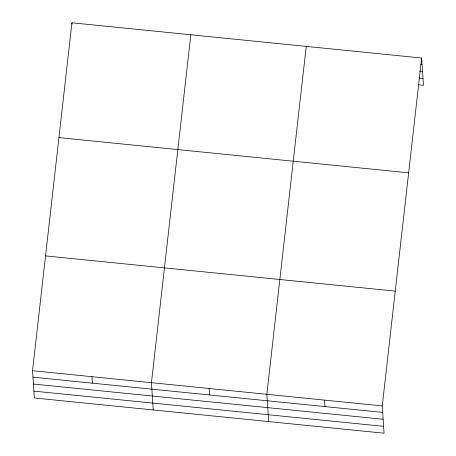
<?xml version="1.0" encoding="UTF-8"?>
<svg xmlns="http://www.w3.org/2000/svg" width="456" height="456" viewBox="0 0 456 456"><rect width="100%" height="100%" fill="white"/><g stroke="black" fill="none" stroke-linecap="round" stroke-linejoin="round"><path stroke-width="0.68" d="M421.646 58.02L382.248 405.931L384.06 433.2L34.354 397.98L32.541 370.711L71.94 22.8L421.646 58.02L423.459 85.289L418.534 84.793M190.842 34.776L151.443 382.687L153.25 409.955M306.244 46.398L266.845 394.309L268.658 421.578M420.671 64.353L422.079 64.495M419.719 71.073L422.535 71.358M419.486 78.073L423.003 78.426M58.938 137.609L408.644 172.83M45.543 255.901L395.249 291.122M32.541 370.711L382.248 405.931M32.969 377.18L382.681 412.401M33.425 384.043L383.137 419.263M33.898 391.117L383.604 426.337M324.547 400.117L324.974 406.592M209.144 388.495L209.572 394.97M71.94 22.8L72.025 24.094M91.992 376.696L92.42 383.171"/></g></svg>
